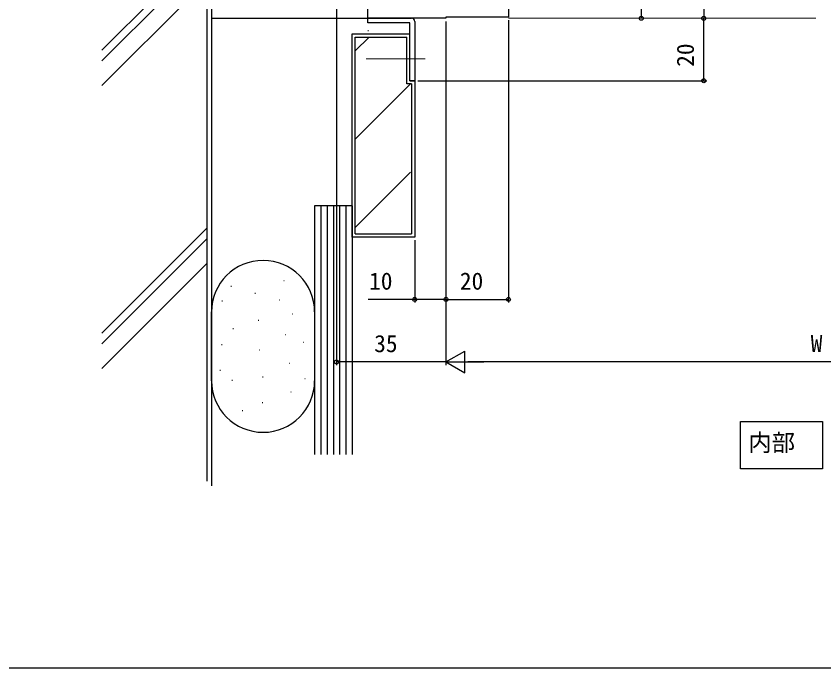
# Model space of a CAD drawing. Units: millimetres, scale not verified. Extents: x -438 to 438, y -339 to 336.
# Drawn here: x -106.5 to 151.9, y -338.9 to -130.3 of the extents above; entities that cross this region are included whole.
import ezdxf
from ezdxf.enums import TextEntityAlignment as Align

# ---------------------------------------------------------------- set-up
doc = ezdxf.new("R2010")
doc.units = ezdxf.units.MM
doc.header["$LTSCALE"] = 2
for name, color, linetype in [('0-1_USER1', 3, 'Continuous'), ('0-2_YKK_11', 7, 'Continuous'), ('0-4_YKK_13', 4, 'Continuous'), ('0-6_YKK_D', 6, 'Continuous'), ('0-7_YKK_ZWAK', 7, 'Continuous'), ('0-8_YSS_K', 3, 'Continuous'), ('0-9_YSS_KE', 3, 'Continuous')]:
    doc.layers.add(name, color=color, linetype=linetype)
doc.layers.add('0-3_YKK_12', color=2, linetype='Continuous', lineweight=18)
doc.styles.add('ＭＳ ゴシック', font='')
doc.styles.get('ＭＳ ゴシック').set_extended_font_data('MS Gothic')

msp = doc.modelspace()

# ---------------------------------------------------------------- linework, layer by layer
at = {"layer": '0-1_USER1'}
msp.add_lwpolyline([(125.224, -260.032), (151.503, -260.032), (151.503, -275.225), (125.224, -275.225)], close=True, dxfattribs=at)
at = {"layer": '0-2_YKK_11'}
msp.add_lwpolyline([(-3.311, -76.007), (-4.011, -76.007), (-4.011, -61.007), (30.989, -61.007), (30.989, -117.307), (38.989, -117.307), (38.989, -111.007), (41.489, -111.007), (41.489, -112.007), (40.489, -112.007), (40.489, -117.307), (49.489, -117.307), (49.489, -112.007), (48.489, -112.007), (48.489, -111.007), (50.989, -111.007), (50.989, -130.607), (30.989, -130.607), (30.989, -131.007), (5.989, -131.007), (5.989, -124.857)], dxfattribs=at)
at = {"layer": '0-3_YKK_12'}
for p, q in [((50.989, -131.007), (149.273, -131.007)), ((24.398, -144.007), (5.49, -144.007))]:
    msp.add_line(p, q, dxfattribs=at)
at = {"layer": '0-4_YKK_13'}
msp.add_lwpolyline([(20.989, -132.007), (20.989, -151.007), (19.489, -151.007), (19.489, -132.507), (5.989, -132.507), (5.989, -131.007), (19.989, -131.007)], dxfattribs=at)
msp.add_arc((19.989, -132.007), 1, 0, 89.99998, dxfattribs=at)
at = {"layer": '0-6_YKK_D'}
for p, q in [((113.472, -61.007), (113.472, -131.007)), ((-4.011, -77.007), (-4.011, -242.011)), ((50.989, -131.607), (50.989, -222.011)), ((113.472, -151.007), (113.472, -131.007)), ((30.989, -132.007), (30.989, -242.011)), ((30.989, -132.007), (30.989, -222.011)), ((30.989, -132.007), (30.989, -242.011)), ((30.989, -132.007), (30.989, -222.011)), ((21.989, -151.007), (114.472, -151.007)), ((20.989, -202.011), (20.989, -222.011)), ((30.989, -221.011), (50.989, -221.011)), ((30.989, -241.011), (37.051, -237.511)), ((37.051, -244.511), (37.051, -237.511)), ((30.989, -241.011), (-4.011, -241.011)), ((30.989, -241.011), (37.051, -244.511)), ((30.989, -241.011), (43.113, -241.011)), ((265.483, -241.011), (37.989, -241.011))]:
    msp.add_line(p, q, dxfattribs=at)
for points in [[(93.472, -107.007), (93.472, -111.007), (93.472, -131.007)], [(30.989, -221.011), (20.989, -221.011), (6.064, -221.011)]]:
    msp.add_lwpolyline(points, dxfattribs=at)
for centre in [(93.472, -131.007), (113.472, -131.007), (113.472, -131.007), (113.472, -151.007), (20.989, -221.011), (30.989, -221.011), (30.989, -221.011), (50.989, -221.011), (-4.011, -241.011)]:
    msp.add_circle(centre, 0.637, dxfattribs=at)
at = {"layer": '0-7_YKK_ZWAK'}
msp.add_lwpolyline([(-437.5, -338.9), (437.5, -338.9), (437.5, 311.1)], dxfattribs=at)
at = {"layer": '0-8_YSS_K'}
for p, q in [((-44.011, -59.405), (-44.011, -280.61)), ((-79.124, -141.263), (-45.511, -107.65)), ((-79.124, -144.657), (-45.511, -111.044)), ((-79.124, -152.576), (-45.511, -118.964)), ((-44.011, -131.007), (5.989, -131.007)), ((5.969, -134.877), (6.169, -134.877)), ((6.42, -137.011), (1.989, -141.442)), ((1.989, -137.011), (18.489, -137.011)), ((1.989, -200.011), (1.989, -137.011)), ((19.705, -152.011), (1.989, -169.726)), ((19.989, -152.011), (19.989, -200.011)), ((19.705, -180.295), (1.989, -198.011)), ((-9.011, -191.007), (-9.011, -270.61)), ((-7.011, -191.007), (-7.011, -270.61)), ((-5.011, -191.007), (-5.011, -270.61)), ((-3.011, -191.007), (-3.011, -270.61)), ((-1.011, -191.007), (-1.011, -270.61)), ((0.989, -191.007), (0.989, -270.61)), ((-79.124, -231.772), (-45.511, -198.16)), ((1.989, -200.011), (19.989, -200.011)), ((-79.124, -235.166), (-45.511, -201.554)), ((-79.124, -243.086), (-45.511, -209.473)), ((-37.65, -216.836), (-37.85, -216.836)), ((-20.85, -214.931), (-20.75, -214.931)), ((-20.85, -214.931), (-20.75, -214.931)), ((-29.909, -219.123), (-30.109, -219.123)), ((-40.465, -221.586), (-40.665, -221.586)), ((-22.334, -221.113), (-22.234, -221.113)), ((-44.011, -247.011), (-44.011, -225.011)), ((-18.127, -225.564), (-18.027, -225.564)), ((-11.011, -225.011), (-11.011, -247.011)), ((-28.854, -227.743), (-29.054, -227.743)), ((-36.946, -230.382), (-37.146, -230.382)), ((-20.355, -232.241), (-20.255, -232.241)), ((-14.663, -234.714), (-14.563, -234.714)), ((-40.64, -235.484), (-40.84, -235.484)), ((-28.502, -237.243), (-28.702, -237.243)), ((-19.117, -241.39), (-19.017, -241.39)), ((-41.168, -243.752), (-41.368, -243.752)), ((-37.298, -246.919), (-37.498, -246.919)), ((-27.446, -245.863), (-27.646, -245.863)), ((-14.168, -246.336), (-14.068, -246.336)), ((-18.622, -250.54), (-18.522, -250.54)), ((-27.622, -254.131), (-27.822, -254.131)), ((-33.955, -256.594), (-34.155, -256.594))]:
    msp.add_line(p, q, dxfattribs=at)
for points in [[(19.989, -152.011), (18.489, -152.011), (18.489, -137.011)], [(0.989, -191.007), (-11.011, -191.007), (-11.011, -270.61)]]:
    msp.add_lwpolyline(points, dxfattribs=at)
for centre, start, end in [((-27.511, -225.011), 0, 180), ((-27.511, -247.011), 180, 0)]:
    msp.add_arc(centre, 16.5, start, end, dxfattribs=at)
at = {"layer": '0-9_YSS_KE'}
for p, q in [((0.989, -136.011), (19.489, -136.011)), ((0.989, -191.007), (0.989, -136.011)), ((19.489, -151.007), (19.489, -136.011)), ((19.489, -151.007), (20.989, -151.007))]:
    msp.add_line(p, q, dxfattribs=at)
for points in [[(4.489, -44.856), (-45.511, -58.254), (-45.511, -279.11)], [(20.989, -151.007), (20.989, -201.011), (0.989, -201.011), (0.989, -191.011)]]:
    msp.add_lwpolyline(points, dxfattribs=at)

# ---------------------------------------------------------------- texts
at = {"layer": '0-1_USER1', "style": 'ＭＳ ゴシック'}
msp.add_text('内部', height=5.499, dxfattribs=at).set_placement((127.683, -271.205), align=Align.BOTTOM_LEFT)
at = {"layer": '0-6_YKK_D', "style": 'ＭＳ ゴシック'}
msp.add_text('20', height=5.499, rotation=90, dxfattribs=at).set_placement((111.972, -146.547), align=Align.BOTTOM_LEFT)
for s, p in [('10', (6.413, -219.511)), ('20', (35.449, -219.511)), ('35', (8.034, -239.511)), ('W', (147.687, -239.511))]:
    msp.add_text(s, height=5.499, dxfattribs=at).set_placement(p, align=Align.BOTTOM_LEFT)

doc.saveas('drawing.dxf')
